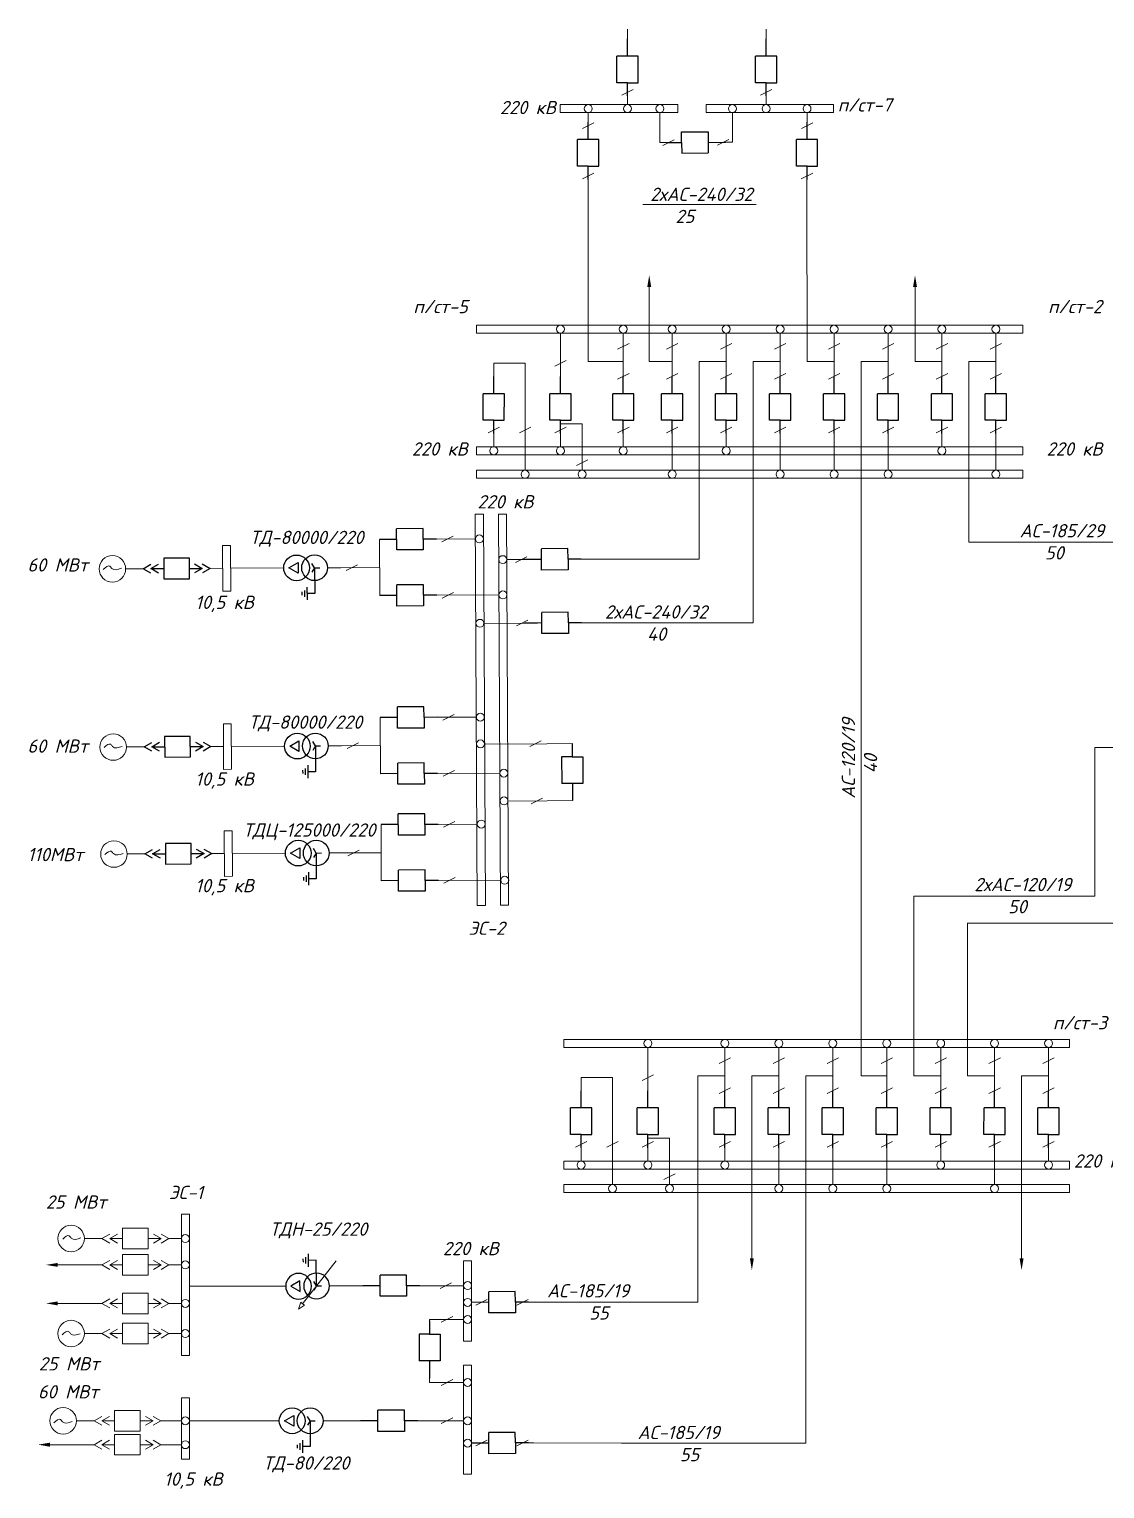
# Model space of a CAD drawing. Header units: millimetres. Extents: x 261 to 2717, y -1617 to -131.
# Drawn here: x 1151 to 1556, y -680 to -131 of the extents above; entities that cross this region are included whole.
import ezdxf

# ---------------------------------------------------------------- set-up
doc = ezdxf.new("R2010")
doc.units = ezdxf.units.MM
for name, color, linetype, lineweight in [('разм.', 7, 'Continuous', 18), ('текст', 6, 'Continuous', 30), ('тонкая', 7, 'Continuous', 20), ('штриховка', 2, 'Continuous', 20)]:
    doc.layers.add(name, color=color, linetype=linetype, lineweight=lineweight)
doc.layers.add('СХЕМА1', color=7, linetype='Continuous')
doc.styles.add('ГОСТ', font='isocpeui.ttf')

# ---------------------------------------------------------------- blocks, each defined once
blk = doc.blocks.new('Выключатель')
for p, q in [((0, 10), (0, 16.5)), ((-4, 0), (-4, 10)), ((-4, 10), (4, 10)), ((4, 0), (4, 10)), ((0, 0), (-4, 0)), ((0, 0), (4, 0)), ((0, -5), (0, 0))]:
    blk.add_line(p, q)
blk = doc.blocks.new('Треугольник соединение трансформаторных обмоток')
blk.add_lwpolyline([(0, 0), (-1.91, -3.48), (2.06, -3.39)], close=True)
blk = doc.blocks.new('двухобмоточный Т с ГЗН')
for p, q in [((7.74, 7.27), (7.74, 12.11)), ((4.84, 0.01), (4.84, 9.69)), ((4.84, 9.69), (7.74, 9.69)), ((8.71, 8.48), (8.71, 10.9)), ((9.68, 9.09), (9.68, 10.3)), ((4.84, 0.01), (2.9, 0.01)), ((4.84, 0.01), (5.81, 1.69)), ((4.84, 0.01), (5.81, -1.66))]:
    blk.add_line(p, q)
for centre in [(4.84, 0.01), (11.62, 0.01)]:
    blk.add_circle(centre, 4.84)
at = {"xscale": -1, "rotation": 271.3243834776337}
blk.add_blockref('Треугольник соединение трансформаторных обмоток', (14.49, 0.01), dxfattribs=at)
blk = doc.blocks.new('Вводной выключатель')
at = {"color": 7}
for p, q in [((-1.68, -2.9), (0, 0)), ((0, 0), (1.68, -2.9)), ((-1.68, -5.81), (0, -2.9)), ((0, -7.74), (0, -2.9)), ((0, -2.9), (1.68, -5.81)), ((-3.87, -7.74), (-3.87, -17.42)), ((3.87, -7.74), (-3.87, -7.74)), ((3.87, -17.42), (3.87, -7.74)), ((-3.87, -17.42), (3.87, -17.42)), ((0, -22.26), (-1.68, -19.36)), ((0, -22.26), (0, -17.42)), ((1.68, -19.36), (0, -22.26)), ((0, -25.17), (-1.68, -22.26)), ((1.68, -22.26), (0, -25.17))]:
    blk.add_line(p, q, dxfattribs=at)

msp = doc.modelspace()

# ---------------------------------------------------------------- linework, layer by layer
at = {"lineweight": 15}
for p, q in [((1382.44, -196.62), (1425.09, -196.62)), ((1208.57, -630.22), (1208.57, -577.02)), ((1211.57, -577.02), (1208.57, -577.02)), ((1211.57, -630.22), (1211.57, -577.02)), ((1211.57, -630.22), (1211.57, -577.02)), ((1203.82, -586.21), (1208.57, -586.21)), ((1172.02, -596.13), (1162.01, -596.13)), ((1203.82, -596.13), (1208.57, -596.13)), ((1254.24, -610.75), (1266.9, -594.59)), ((1247.86, -604.14), (1211.57, -604.14)), ((1276.92, -603.96), (1264.32, -604.04)), ((1298.42, -603.96), (1314.89, -603.96)), ((1253.57, -610.22), (1252.67, -612.76)), ((1254.24, -610.75), (1253.57, -610.22)), ((1172.02, -610.64), (1162.01, -610.64)), ((1203.82, -610.64), (1208.57, -610.64)), ((1254.91, -611.27), (1252.67, -612.76)), ((1254.24, -610.75), (1254.91, -611.27)), ((1302.11, -622.25), (1302.11, -616.71)), ((1302.11, -616.71), (1314.89, -616.71)), ((1203.82, -622.02), (1208.57, -622.02)), ((1211.57, -630.22), (1208.57, -630.22)), ((1302.11, -632.42), (1302.11, -640.44)), ((1302.11, -640.44), (1314.89, -640.44)), ((1208.57, -663.34), (1208.57, -646.18)), ((1208.57, -646.18), (1211.57, -646.18)), ((1211.57, -646.18), (1211.57, -669.32)), ((1208.57, -650.44), (1208.57, -669.32)), ((1200.82, -654.88), (1208.57, -654.88)), ((1245.47, -654.88), (1211.57, -654.88)), ((1276.1, -654.88), (1261.93, -654.88)), ((1296.03, -654.88), (1314.89, -654.88)), ((1169.02, -663.87), (1159.01, -663.87)), ((1200.82, -663.87), (1208.57, -663.87)), ((1208.57, -669.32), (1211.57, -669.32))]:
    msp.add_line(p, q, dxfattribs=at)
at = {"color": 18, "lineweight": 15, "true_color": 0x000000}
for p, q in [((1319.28, -313.32), (1322.34, -313.31)), ((1319.28, -313.32), (1320.05, -460.69)), ((1322.34, -313.31), (1323.12, -460.68)), ((1328.02, -313.28), (1331.08, -313.26)), ((1328.02, -313.28), (1328.79, -460.64)), ((1331.08, -313.26), (1331.85, -460.63)), ((1283.17, -322.82), (1283.28, -343.95)), ((1304.66, -322.71), (1319.33, -322.63)), ((1227.07, -325.14), (1224.07, -325.15)), ((1224.16, -342.31), (1224.07, -325.15)), ((1227.16, -342.3), (1227.07, -325.14)), ((1227.16, -342.3), (1227.07, -325.14)), ((1194.19, -333.83), (1187.56, -333.87)), ((1188.19, -333.87), (1187.56, -333.87)), ((1219.36, -333.7), (1224.11, -333.68)), ((1227.11, -333.66), (1247.12, -333.57)), ((1268.59, -333.46), (1263.58, -333.49)), ((1268.59, -333.46), (1283.25, -333.39)), ((1331.17, -330.4), (1337.75, -330.37)), ((1227.16, -342.3), (1224.16, -342.31)), ((1304.78, -343.84), (1328.18, -343.71)), ((1322.56, -354.43), (1342.72, -354.3)), ((1359.37, -354.21), (1423.99, -354.18)), ((1283.59, -411.07), (1283.48, -389.95)), ((1304.98, -389.83), (1319.64, -389.76)), ((1227.38, -392.26), (1224.38, -392.28)), ((1224.47, -409.44), (1224.38, -392.28)), ((1194.51, -400.96), (1187.87, -400.99)), ((1188.51, -400.99), (1187.87, -400.99)), ((1219.68, -400.83), (1224.43, -400.8)), ((1227.43, -400.78), (1247.44, -400.69)), ((1268.9, -400.59), (1263.89, -400.61)), ((1268.9, -400.59), (1283.57, -400.51)), ((1346.24, -399.78), (1322.8, -399.91)), ((1346.24, -399.78), (1355.79, -399.73)), ((1227.47, -409.42), (1224.47, -409.44)), ((1305.09, -410.96), (1328.53, -410.84)), ((1346.35, -421.28), (1331.68, -421.36)), ((1346.35, -421.28), (1355.9, -421.23)), ((1227.69, -432.58), (1224.69, -432.6)), ((1224.78, -449.76), (1224.69, -432.6)), ((1227.78, -449.74), (1227.69, -432.58)), ((1227.78, -449.74), (1227.69, -432.58)), ((1283.79, -430.27), (1283.9, -451.4)), ((1305.29, -430.16), (1319.95, -430.08)), ((1194.82, -441.28), (1188.18, -441.31)), ((1188.82, -441.31), (1188.18, -441.31)), ((1219.99, -441.15), (1224.74, -441.12)), ((1227.74, -441.11), (1247.75, -441.01)), ((1269.21, -440.91), (1264.2, -440.93)), ((1269.21, -440.91), (1283.88, -440.83)), ((1227.78, -449.74), (1224.78, -449.76)), ((1328.8, -449.55), (1328.73, -449.55)), ((1305.4, -451.28), (1328.88, -451.16)), ((1323.05, -455.78), (1323.09, -455.78)), ((1320.05, -460.69), (1323.12, -460.68)), ((1328.79, -460.64), (1331.85, -460.63))]:
    msp.add_line(p, q, dxfattribs=at)
at = {"lineweight": 15}
for centre, radius in [((1361.85, -160.48), 1.5), ((1376.65, -160.48), 1.5), ((1388.88, -160.48), 1.5), ((1416.16, -160.48), 1.5), ((1428.85, -160.48), 1.5), ((1444.28, -160.48), 1.5), ((1351.39, -243.59), 1.5), ((1375.07, -243.59), 1.5), ((1393.51, -243.59), 1.5), ((1413.83, -243.59), 1.5), ((1434.15, -243.59), 1.5), ((1454.48, -243.59), 1.5), ((1474.8, -243.59), 1.5), ((1495.13, -243.59), 1.5), ((1515.45, -243.59), 1.5), ((1326.24, -289.42), 1.5), ((1351.39, -289.42), 1.5), ((1375.07, -289.42), 1.5), ((1413.83, -289.42), 1.5), ((1495.13, -289.42), 1.5), ((1338.05, -298.26), 1.5), ((1359.55, -298.26), 1.5), ((1393.5, -298.26), 1.5), ((1434.15, -298.26), 1.5), ((1454.48, -298.26), 1.5), ((1474.8, -298.26), 1.5), ((1515.45, -298.26), 1.5), ((1384.33, -512.69), 1.5), ((1413.34, -512.69), 1.5), ((1433.67, -512.69), 1.5), ((1453.99, -512.69), 1.5), ((1474.32, -512.69), 1.5), ((1494.64, -512.69), 1.5), ((1514.96, -512.69), 1.5), ((1535.29, -512.69), 1.5), ((1359.18, -558.52), 1.5), ((1384.33, -558.52), 1.5), ((1413.34, -558.52), 1.5), ((1494.64, -558.52), 1.5), ((1535.29, -558.52), 1.5), ((1370.99, -567.36), 1.5), ((1392.49, -567.36), 1.5), ((1433.66, -567.36), 1.5), ((1453.99, -567.36), 1.5), ((1474.31, -567.36), 1.5), ((1514.96, -567.36), 1.5), ((1167.02, -586.21), 5), ((1210.07, -586.21), 1.5), ((1210.07, -596.13), 1.5), ((1210.07, -610.64), 1.5), ((1167.02, -622.02), 5), ((1210.07, -622.02), 1.5), ((1164.02, -654.88), 5), ((1210.07, -654.88), 1.5), ((1210.07, -663.87), 1.5)]:
    msp.add_circle(centre, radius, dxfattribs=at)
at = {"color": 18, "lineweight": 15, "true_color": 0x000000}
for centre, radius in [((1320.85, -322.62), 1.5), ((1182.56, -333.89), 5), ((1329.67, -330.43), 1.5), ((1329.7, -343.73), 1.5), ((1321.06, -354.42), 1.5), ((1321.2, -389.77), 1.5), ((1182.87, -401.02), 5), ((1321.27, -399.87), 1.5), ((1330.05, -410.87), 1.5), ((1330.12, -421.35), 1.5), ((1321.55, -430.07), 1.5), ((1183.18, -441.34), 5), ((1330.4, -451.21), 1.5), ((1316.39, -603.95), 1.5), ((1316.39, -610.26), 1.5), ((1316.39, -616.71), 1.5), ((1316.39, -640.44), 1.5), ((1316.39, -654.88), 1.5), ((1316.39, -663.3), 1.5)]:
    msp.add_circle(centre, radius, dxfattribs=at)
for points in [[(1185.95, -333.68), (1182.35, -333.74), (1181.61, -332.88), (1179.16, -334.11)], [(1186.27, -400.8), (1182.66, -400.86), (1181.93, -400), (1179.47, -401.23)], [(1186.58, -441.13), (1182.97, -441.19), (1182.24, -440.32), (1179.78, -441.55)]]:
    msp.add_spline(points, degree=3, dxfattribs=at)
at = {"lineweight": 15}
for points in [[(1170.68, -586), (1167.07, -586.06), (1166.33, -585.2), (1163.88, -586.43)], [(1170.46, -622.05), (1166.85, -622.11), (1166.12, -621.25), (1163.66, -622.48)], [(1167.36, -655.17), (1163.75, -655.23), (1163.01, -654.36), (1160.56, -655.59)]]:
    msp.add_spline(points, degree=3, dxfattribs=at)
at = {"layer": 'разм.', "lineweight": 15}
for p, q in [((1172.66, -586.21), (1172.02, -586.21)), ((1178.66, -586.21), (1172.02, -586.21)), ((1178.66, -596.13), (1172.02, -596.13)), ((1178.66, -610.64), (1172.02, -610.64)), ((1172.66, -622.02), (1172.02, -622.02)), ((1178.66, -622.02), (1172.02, -622.02)), ((1169.66, -654.88), (1169.02, -654.88)), ((1175.66, -654.88), (1169.02, -654.88)), ((1175.66, -663.87), (1169.02, -663.87))]:
    msp.add_line(p, q, dxfattribs=at)
at = {"layer": 'СХЕМА1', "lineweight": 15}
for p, q in [((1378.81, -153.34), (1374.52, -155.49)), ((1431, -153.34), (1426.72, -155.49)), ((1364, -165.9), (1359.72, -168.04)), ((1446.44, -165.9), (1442.15, -168.04)), ((1394.2, -172.21), (1389.91, -174.35)), ((1414.82, -172.09), (1410.54, -174.23)), ((1364, -184.76), (1359.71, -186.9)), ((1446.43, -184.76), (1442.14, -186.9)), ((1377.22, -249.02), (1372.94, -251.16)), ((1395.66, -249.02), (1391.38, -251.16)), ((1415.99, -249.02), (1411.7, -251.16)), ((1436.31, -249.02), (1432.02, -251.16)), ((1456.63, -249.02), (1452.35, -251.16)), ((1476.96, -249.02), (1472.67, -251.16)), ((1497.28, -249.02), (1493, -251.16)), ((1517.61, -249.02), (1513.32, -251.16)), ((1353.54, -255.43), (1349.26, -257.57)), ((1377.22, -260.34), (1372.94, -262.48)), ((1395.66, -260.34), (1391.37, -262.48)), ((1415.98, -260.34), (1411.7, -262.48)), ((1436.31, -260.34), (1432.02, -262.48)), ((1456.63, -260.34), (1452.35, -262.48)), ((1476.96, -260.34), (1472.67, -262.48)), ((1497.28, -260.34), (1493, -262.48)), ((1517.61, -260.34), (1513.32, -262.48)), ((1328.4, -280.52), (1324.11, -282.66)), ((1340.2, -280.52), (1335.92, -282.66)), ((1353.55, -280.52), (1349.26, -282.66)), ((1377.22, -280.52), (1372.94, -282.66)), ((1395.66, -280.52), (1391.37, -282.66)), ((1415.98, -280.52), (1411.7, -282.66)), ((1436.31, -280.52), (1432.02, -282.66)), ((1456.63, -280.52), (1452.35, -282.66)), ((1476.96, -280.52), (1472.67, -282.66)), ((1497.28, -280.52), (1493, -282.66)), ((1517.61, -280.52), (1513.32, -282.66)), ((1361.71, -292.76), (1357.42, -294.9)), ((1415.5, -518.12), (1411.21, -520.26)), ((1435.82, -518.12), (1431.54, -520.26)), ((1456.15, -518.12), (1451.86, -520.26)), ((1476.47, -518.12), (1472.19, -520.26)), ((1496.8, -518.12), (1492.51, -520.26)), ((1517.12, -518.12), (1512.83, -520.26)), ((1537.44, -518.12), (1533.16, -520.26)), ((1386.48, -524.53), (1382.19, -526.67)), ((1415.5, -529.44), (1411.21, -531.58)), ((1435.82, -529.44), (1431.54, -531.58)), ((1456.15, -529.44), (1451.86, -531.58)), ((1476.47, -529.44), (1472.18, -531.58)), ((1496.79, -529.44), (1492.51, -531.58)), ((1517.12, -529.44), (1512.83, -531.58)), ((1537.44, -529.44), (1533.16, -531.58)), ((1361.33, -549.62), (1357.05, -551.76)), ((1373.14, -549.62), (1368.86, -551.76)), ((1386.48, -549.62), (1382.2, -551.76)), ((1415.5, -549.62), (1411.21, -551.76)), ((1435.82, -549.62), (1431.53, -551.76)), ((1456.15, -549.62), (1451.86, -551.76)), ((1476.47, -549.62), (1472.18, -551.76)), ((1496.79, -549.62), (1492.51, -551.76)), ((1517.12, -549.62), (1512.83, -551.76)), ((1537.44, -549.62), (1533.16, -551.76)), ((1394.65, -561.86), (1390.36, -564.01)), ((1310.31, -602.88), (1306.02, -605.02)), ((1319.51, -611.25), (1323.8, -609.11)), ((1334.95, -611.25), (1339.24, -609.11)), ((1310.78, -615.63), (1306.49, -617.77)), ((1310.78, -639.37), (1306.49, -641.51)), ((1310.78, -653.81), (1306.49, -655.95)), ((1319.51, -664.29), (1323.8, -662.15)), ((1334.95, -664.29), (1339.24, -662.15))]:
    msp.add_line(p, q, dxfattribs=at)
at = {"layer": 'СХЕМА1', "color": 18, "lineweight": 15, "true_color": 0x000000}
for p, q in [((1306.73, -323.77), (1311.02, -321.62)), ((1334.42, -331.45), (1338.71, -329.31)), ((1270.66, -334.52), (1274.94, -332.38)), ((1306.84, -344.89), (1311.13, -342.75)), ((1334.81, -355.42), (1339.1, -353.27)), ((1307.05, -390.89), (1311.33, -388.75)), ((1270.97, -401.64), (1275.26, -399.5)), ((1339.86, -400.88), (1344.14, -398.74)), ((1307.16, -412.02), (1311.44, -409.87)), ((1340.34, -422.38), (1344.63, -420.24)), ((1307.36, -431.21), (1311.64, -429.07)), ((1271.28, -441.96), (1275.57, -439.82)), ((1307.47, -452.34), (1311.75, -450.2))]:
    msp.add_line(p, q, dxfattribs=at)
at = {"layer": 'СХЕМА1', "lineweight": 15}
for points in [[(1385.59, -227.76), (1384.1, -227.76), (1384.84, -223.29)], [(1485.72, -227.76), (1484.23, -227.76), (1484.97, -223.29)], [(1422.76, -593.66), (1424.24, -593.66), (1423.5, -598.12)], [(1524.38, -593.66), (1525.87, -593.66), (1525.12, -598.12)], [(1162.01, -595.39), (1162.01, -596.88), (1157.55, -596.13)], [(1162.01, -609.9), (1162.01, -611.39), (1157.55, -610.64)], [(1159.01, -663.13), (1159.01, -664.62), (1154.55, -663.87)]]:
    msp.add_solid(points, dxfattribs=at)
at = {"layer": 'текст', "color": 18, "lineweight": 15, "true_color": 0x000000}
msp.add_line((1227.47, -409.42), (1227.38, -392.26), dxfattribs=at)
msp.add_line((1227.47, -409.42), (1227.38, -392.26), dxfattribs=at)
at = {"layer": 'тонкая', "color": 18, "lineweight": 15, "true_color": 0x000000}
for p, q in [((1587.66, -323.8), (1505.29, -323.8)), ((1484.48, -457.17), (1552.66, -457.18)), ((1504.8, -467.34), (1574.27, -467.41))]:
    msp.add_line(p, q, dxfattribs=at)
at = {"layer": 'штриховка', "color": 0, "lineweight": 15}
for p, q in [((1376.66, -134.24), (1376.66, -130.58)), ((1428.85, -134.24), (1428.85, -130.58)), ((1351.3, -158.98), (1395.64, -158.98)), ((1351.3, -161.98), (1351.3, -158.98)), ((1376.65, -155.74), (1376.65, -158.98)), ((1395.64, -161.98), (1395.64, -158.98)), ((1406.29, -158.98), (1454.24, -158.98)), ((1406.29, -161.98), (1406.29, -158.98)), ((1428.85, -155.74), (1428.85, -158.98)), ((1454.24, -161.98), (1454.24, -158.98)), ((1351.3, -161.98), (1395.64, -161.98)), ((1361.85, -165.65), (1361.85, -161.98)), ((1388.88, -161.98), (1388.88, -173.18)), ((1406.29, -161.98), (1454.24, -161.98)), ((1416.16, -161.98), (1416.16, -173.18)), ((1444.28, -165.65), (1444.28, -161.98)), ((1388.88, -173.18), (1388.88, -173.29)), ((1392.04, -173.29), (1388.88, -173.29)), ((1416.16, -173.18), (1413.54, -173.18)), ((1361.84, -187.15), (1361.84, -190.39)), ((1361.84, -190.39), (1361.88, -255.75)), ((1444.27, -187.15), (1444.27, -190.39)), ((1444.27, -190.39), (1444.31, -255.75)), ((1384.84, -255.75), (1384.84, -227.76)), ((1484.97, -255.75), (1484.97, -227.76)), ((1525.62, -242.09), (1319.7, -242.09)), ((1319.7, -242.09), (1319.7, -245.09)), ((1525.62, -245.09), (1319.7, -245.09)), ((1351.4, -256.42), (1351.39, -245.09)), ((1375.07, -256.42), (1375.07, -245.09)), ((1393.51, -256.42), (1393.51, -245.09)), ((1413.84, -256.42), (1413.83, -245.09)), ((1434.16, -256.42), (1434.15, -245.09)), ((1454.48, -256.42), (1454.48, -245.09)), ((1474.81, -256.42), (1474.8, -245.09)), ((1495.13, -256.42), (1495.13, -245.09)), ((1515.46, -256.42), (1515.45, -245.09)), ((1525.62, -242.09), (1525.62, -245.09)), ((1326.25, -261.42), (1326.25, -256.42)), ((1338.05, -256.42), (1326.25, -256.42)), ((1338.05, -296.76), (1338.05, -256.42)), ((1351.4, -261.42), (1351.4, -256.42)), ((1375.07, -255.75), (1361.88, -255.75)), ((1375.07, -261.42), (1375.07, -256.42)), ((1393.51, -255.75), (1384.84, -255.75)), ((1393.51, -261.42), (1393.51, -256.42)), ((1413.84, -255.75), (1403.67, -255.75)), ((1403.67, -255.75), (1403.67, -330.26)), ((1413.84, -261.42), (1413.84, -256.42)), ((1434.16, -255.75), (1423.99, -255.75)), ((1423.99, -255.75), (1423.99, -354.18)), ((1434.16, -261.42), (1434.16, -256.42)), ((1454.48, -255.75), (1444.31, -255.75)), ((1454.48, -261.42), (1454.48, -256.42)), ((1474.81, -255.75), (1464.64, -255.75)), ((1464.64, -524.86), (1464.64, -255.75)), ((1474.81, -261.42), (1474.81, -256.42)), ((1495.13, -255.75), (1484.97, -255.75)), ((1495.13, -261.42), (1495.13, -256.42)), ((1515.46, -255.75), (1505.29, -255.75)), ((1505.29, -255.75), (1505.29, -323.8)), ((1515.46, -261.42), (1515.46, -256.42)), ((1359.55, -279.31), (1351.39, -279.3)), ((1359.55, -287.92), (1359.55, -279.31)), ((1326.24, -287.92), (1326.24, -282.91)), ((1351.39, -287.92), (1351.39, -282.91)), ((1375.07, -287.92), (1375.07, -282.91)), ((1393.5, -287.92), (1393.5, -282.91)), ((1413.83, -287.92), (1413.83, -282.91)), ((1434.15, -287.92), (1434.15, -282.91)), ((1454.48, -296.76), (1454.48, -282.91)), ((1474.8, -287.92), (1474.8, -282.91)), ((1495.13, -287.92), (1495.13, -282.91)), ((1515.45, -287.92), (1515.45, -282.91)), ((1319.7, -287.92), (1319.7, -290.92)), ((1525.61, -287.92), (1319.7, -287.92)), ((1525.61, -290.92), (1319.7, -290.92)), ((1359.55, -296.76), (1359.55, -287.92)), ((1393.5, -296.76), (1393.5, -287.92)), ((1434.15, -296.76), (1434.15, -287.92)), ((1474.8, -296.76), (1474.8, -287.92)), ((1515.45, -296.76), (1515.45, -287.92)), ((1525.61, -287.92), (1525.61, -290.92)), ((1319.7, -296.76), (1319.7, -299.76)), ((1525.61, -296.76), (1319.7, -296.76)), ((1525.61, -296.76), (1525.61, -299.76)), ((1525.61, -299.76), (1319.7, -299.76)), ((1564.4, -401.15), (1552.66, -401.15)), ((1552.66, -401.15), (1552.66, -457.18)), ((1484.48, -524.86), (1484.48, -457.17)), ((1504.8, -524.86), (1504.8, -467.34)), ((1543.14, -511.19), (1352.64, -511.19)), ((1352.64, -511.19), (1352.64, -514.19)), ((1543.14, -514.19), (1543.14, -511.19)), ((1543.14, -514.19), (1352.64, -514.19)), ((1384.33, -525.52), (1384.33, -514.19)), ((1413.35, -525.52), (1413.34, -514.19)), ((1433.67, -525.52), (1433.67, -514.19)), ((1454, -525.52), (1453.99, -514.19)), ((1474.32, -525.52), (1474.32, -514.19)), ((1494.64, -525.52), (1494.64, -514.19)), ((1514.97, -525.52), (1514.96, -514.19)), ((1535.29, -525.52), (1535.29, -514.19)), ((1359.18, -530.52), (1359.18, -525.52)), ((1370.99, -525.52), (1359.18, -525.52)), ((1370.99, -565.86), (1370.99, -525.52)), ((1384.33, -530.52), (1384.33, -525.52)), ((1413.35, -524.86), (1403.18, -524.86)), ((1403.18, -524.86), (1403.18, -610.15)), ((1413.35, -530.52), (1413.35, -525.52)), ((1423.51, -524.86), (1423.5, -583.49)), ((1433.67, -524.86), (1423.51, -524.86)), ((1433.67, -530.52), (1433.67, -525.52)), ((1454, -524.86), (1443.83, -524.86)), ((1443.83, -524.86), (1443.83, -663.3)), ((1454, -530.52), (1454, -525.52)), ((1474.32, -524.86), (1464.64, -524.86)), ((1474.32, -530.52), (1474.32, -525.52)), ((1494.64, -524.86), (1484.48, -524.86)), ((1494.64, -530.52), (1494.64, -525.52)), ((1514.97, -524.86), (1504.8, -524.86)), ((1514.97, -530.52), (1514.97, -525.52)), ((1525.13, -524.86), (1525.12, -583.49)), ((1535.29, -524.86), (1525.13, -524.86)), ((1535.29, -530.52), (1535.29, -525.52)), ((1392.49, -548.41), (1384.33, -548.41)), ((1392.49, -557.02), (1392.49, -548.41)), ((1359.18, -557.02), (1359.18, -552.02)), ((1384.33, -557.02), (1384.33, -552.02)), ((1413.34, -557.02), (1413.34, -552.02)), ((1433.66, -557.02), (1433.67, -552.02)), ((1453.99, -565.86), (1453.99, -552.02)), ((1474.31, -557.02), (1474.31, -552.02)), ((1494.64, -557.02), (1494.64, -552.02)), ((1514.96, -557.02), (1514.96, -552.02)), ((1535.29, -557.02), (1535.29, -552.02)), ((1352.64, -557.02), (1352.64, -560.02)), ((1543.14, -557.02), (1352.64, -557.02)), ((1543.14, -560.02), (1352.64, -560.02)), ((1392.49, -565.86), (1392.49, -557.02)), ((1433.66, -565.86), (1433.66, -557.02)), ((1474.31, -565.86), (1474.31, -557.02)), ((1514.96, -565.86), (1514.96, -557.02)), ((1543.14, -557.02), (1543.14, -560.02)), ((1352.64, -565.86), (1352.64, -568.86)), ((1543.14, -565.86), (1352.64, -565.86)), ((1543.14, -565.86), (1543.14, -568.86)), ((1543.14, -568.86), (1352.64, -568.86)), ((1423.5, -583.49), (1423.5, -593.66)), ((1525.12, -583.49), (1525.12, -593.66)), ((1339.39, -610.15), (1341.26, -610.15)), ((1339.39, -663.19), (1341.26, -663.19))]:
    msp.add_line(p, q, dxfattribs=at)
at = {"layer": 'штриховка', "color": 18, "lineweight": 15, "true_color": 0x000000}
for p, q in [((1359.25, -330.26), (1403.67, -330.26)), ((1314.89, -624.84), (1314.89, -594.63)), ((1317.89, -594.63), (1314.89, -594.63)), ((1317.89, -624.84), (1317.89, -594.63)), ((1341.26, -610.15), (1403.18, -610.15)), ((1317.89, -624.84), (1314.89, -624.84)), ((1314.89, -674.92), (1314.89, -633.94)), ((1317.89, -633.94), (1314.89, -633.94)), ((1317.89, -674.92), (1317.89, -633.94)), ((1341.26, -663.19), (1374.44, -663.3)), ((1374.44, -663.3), (1443.83, -663.3)), ((1317.89, -674.92), (1314.89, -674.92))]:
    msp.add_line(p, q, dxfattribs=at)

# ---------------------------------------------------------------- block references
at = {"lineweight": 15, "xscale": -1}
for name, p, rotation in [('Выключатель', (1376.65, -150.74), 359.9830018169337), ('Выключатель', (1428.85, -150.74), 359.9830018169337), ('Выключатель', (1361.84, -182.15), 359.9830018169337), ('Выключатель', (1444.28, -182.15), 359.9830018169337), ('Выключатель', (1326.24, -277.91), 359.9830018169337), ('Выключатель', (1351.39, -277.91), 359.9830018169337), ('Выключатель', (1375.07, -277.91), 359.9830018169337), ('Выключатель', (1393.51, -277.91), 359.9830018169337), ('Выключатель', (1413.83, -277.91), 359.9830018169337), ('Выключатель', (1434.15, -277.91), 359.9830018169337), ('Выключатель', (1454.48, -277.91), 359.9830018169337), ('Выключатель', (1474.8, -277.91), 359.9830018169337), ('Выключатель', (1495.13, -277.91), 359.9830018169337), ('Выключатель', (1515.45, -277.91), 359.9830018169337), ('Выключатель', (1359.18, -547.02), 359.9830018169337), ('Выключатель', (1384.33, -547.02), 359.9830018169337), ('Выключатель', (1413.34, -547.02), 359.9830018169337), ('Выключатель', (1433.67, -547.02), 359.9830018169337), ('Выключатель', (1453.99, -547.02), 359.9830018169337), ('Выключатель', (1474.32, -547.02), 359.9830018169337), ('Выключатель', (1494.64, -547.02), 359.9830018169337), ('Выключатель', (1514.96, -547.02), 359.9830018169337), ('Выключатель', (1535.29, -547.02), 359.9830018169337), ('двухобмоточный Т с ГЗН', (1264.32, -604.02), 0.7398492161428915)]:
    msp.add_blockref(name, p, dxfattribs=dict(at, rotation=rotation))
at = {"lineweight": 15}
for name, p, rotation in [('Выключатель', (1397.04, -173.26), 270.3004350648898), ('Выключатель', (1293.42, -603.96), 89.99999999999999), ('Выключатель', (1334.39, -610.17), 90.30043506488984), ('Выключатель', (1302.11, -622.25), 180), ('двухобмоточный Т с ГЗН', (1261.93, -654.87), 180), ('Выключатель', (1292.6, -654.88), 89.99999999999999), ('Выключатель', (1334.39, -663.22), 90.30043506488984)]:
    msp.add_blockref(name, p, dxfattribs=dict(at, rotation=rotation))
at = {"color": 18, "lineweight": 15, "true_color": 0x000000}
for name, p, rotation in [('Выключатель', (1299.66, -322.74), 90.30043506488984), ('Вводной выключатель', (1219.36, -333.7), 270.3004350648898), ('двухобмоточный Т с ГЗН', (1263.58, -333.47), 180.3004350648947), ('Выключатель', (1354.25, -330.28), 90.30043506488984), ('Выключатель', (1299.78, -343.86), 90.30043506488984), ('Выключатель', (1354.37, -354.24), 90.30043506488984), ('Выключатель', (1299.98, -389.86), 90.30043506488984), ('двухобмоточный Т с ГЗН', (1263.89, -400.6), 180.3004350648947), ('Вводной выключатель', (1219.68, -400.83), 270.3004350648898), ('Выключатель', (1355.82, -404.73), 180.3004350648897), ('Выключатель', (1300.09, -410.99), 90.30043506488984), ('Выключатель', (1300.29, -430.18), 90.30043506488984), ('Вводной выключатель', (1219.99, -441.15), 270.3004350648898), ('двухобмоточный Т с ГЗН', (1264.2, -440.92), 180.3004350648947), ('Выключатель', (1300.4, -451.31), 90.30043506488984)]:
    msp.add_blockref(name, p, dxfattribs=dict(at, rotation=rotation))
at = {"layer": 'разм.', "lineweight": 15, "rotation": 270}
for p in [(1203.82, -586.21), (1203.82, -596.13), (1203.82, -610.64), (1203.82, -622.02), (1200.82, -654.88), (1200.82, -663.87)]:
    msp.add_blockref('Вводной выключатель', p, dxfattribs=at)

# ---------------------------------------------------------------- texts
at = {"color": 18, "lineweight": 15, "true_color": 0x000000, "char_height": 5, "attachment_point": 1, "style": 'ГОСТ'}
for insert in [(1213.79, -344.01), (1213.79, -410.59), (1213.79, -450.75)]:
    msp.add_mtext_dynamic_manual_height_columns('10,5 кВ', width=29.4775, gutter_width=12.5, heights=[14.71], dxfattribs=dict(at, insert=insert))
at = {"layer": 'текст', "lineweight": 15, "char_height": 5, "attachment_point": 1, "style": 'ГОСТ'}
for s, width, insert in [('220 кВ', 29.4775, (1328.61, -157.59)), ('25 МВт', 32.6542, (1157.48, -569.96)), ('25 МВт', 32.6542, (1154.86, -630.89)), ('60 МВт', 32.6542, (1154.53, -641.44))]:
    msp.add_mtext_dynamic_manual_height_columns(s, width=width, gutter_width=12.5, heights=[14.71], dxfattribs=dict(at, insert=insert))
at = {"layer": 'текст', "color": 18, "lineweight": 15, "true_color": 0x000000, "char_height": 5, "attachment_point": 1, "style": 'ГОСТ'}
for s, width, gutter_width, heights, insert in [('п/ст-7', 29.4775, 12.5, [14.71], (1455.86, -156.61)), ('2хАС-240/32\\P   25', 29.0657, 20, [0], (1385.18, -190.28)), ('п/ст-5', 29.4775, 12.5, [14.71], (1295.97, -232.57)), ('п/ст-2', 29.4775, 12.5, [14.71], (1535.12, -232.57)), ('220 кВ', 29.0657, 20, [0], (1295.4, -286.23)), ('220 кВ', 29.0657, 20, [0], (1534.56, -286.23)), ('220 кВ', 29.0657, 20, [0], (1320.13, -306.12)), ('АС-185/29\\P   50', 29.0657, 20, [0], (1524.39, -317.03)), ('ТД-80000/220', 29.0657, 20, [0], (1234.41, -319.55)), ('60 МВт', 32.6542, 12.5, [14.71], (1150.58, -329.92)), ('2хАС-240/32\\P     40', 29.0657, 20, [0], (1368.11, -347.63)), ('ТД-80000/220', 29.0657, 20, [0], (1233.91, -389.14)), ('60 МВт', 32.6542, 12.5, [14.71], (1150.58, -398.18)), ('ТДЦ-125000/220', 29.0657, 20, [0], (1231.86, -429.8)), ('110МВт', 32.6542, 12.5, [14.71], (1150.58, -439.04)), ('2хАС-120/19\\P    50', 29.0657, 20, [0], (1507.29, -450.33)), ('ЭС-2', 29.4775, 12.5, [14.71], (1316.74, -466.78)), ('п/ст-3', 29.4775, 12.5, [14.71], (1536.94, -502.39)), ('220 кВ', 29.0657, 20, [0], (1544.83, -554.48)), ('ЭС-1', 29.4775, 12.5, [14.71], (1203.89, -566.34)), ('ТДН-25/220', 29.0657, 20, [0], (1241.83, -580.15)), ('220 кВ', 29.0657, 20, [0], (1307.09, -587.47)), ('АС-185/19\\P     55', 29.0657, 20, [0], (1346.34, -603.39)), ('АС-185/19\\P     55', 29.0657, 20, [0], (1380.46, -656.77)), ('ТД-80/220', 29.0657, 20, [0], (1239.37, -668.27)), ('10,5 кВ', 29.0657, 20, [0], (1202.03, -674.33))]:
    msp.add_mtext_dynamic_manual_height_columns(s, width=width, gutter_width=gutter_width, heights=heights, dxfattribs=dict(at, insert=insert))
at = {"layer": 'текст', "color": 18, "lineweight": 15, "true_color": 0x000000, "insert": (1457.39, -420.47), "char_height": 5, "attachment_point": 1, "rotation": 90, "style": 'ГОСТ'}
msp.add_mtext_dynamic_manual_height_columns('АС-120/19\\P   40', width=29.0657, gutter_width=20, heights=[0], dxfattribs=at)

doc.saveas('drawing.dxf')
